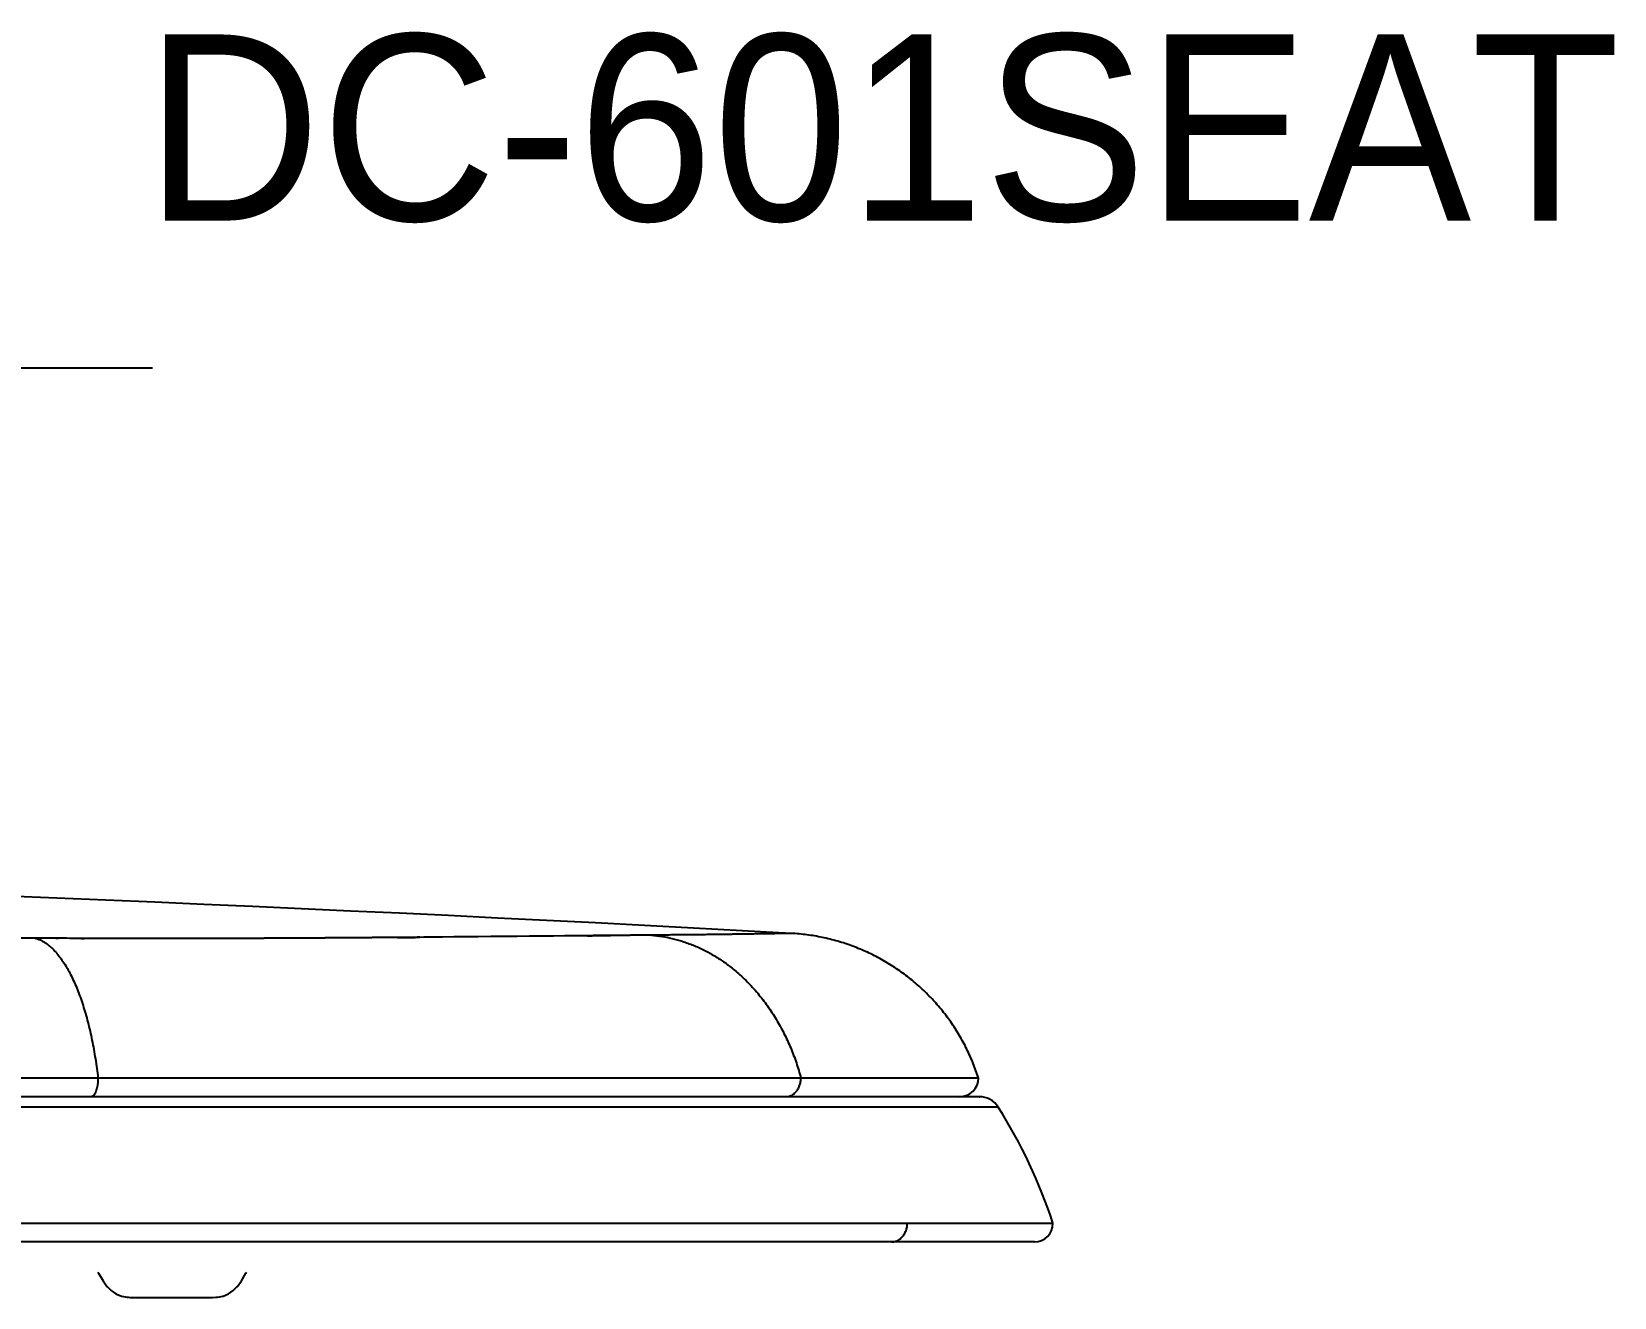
# Model space of a CAD drawing. Extents: x 1272 to 3698, y 823 to 4254.
# Drawn here: x 2339.7 to 2552.3, y 2162 to 2332 of the extents above; entities that cross this region are included whole.
import ezdxf

# ---------------------------------------------------------------- set-up
doc = ezdxf.new("R2010")
doc.units = 0
doc.header["$MEASUREMENT"] = 0
doc.layers.get('0').update_dxf_attribs({"linetype": 'CONTINUOUS'})
doc.layers.add('AM_6', color=2, linetype='CONTINUOUS', lineweight=30)
for name, color, linetype in [('Dim', 4, 'CONTINUOUS'), ('Make2D$보임$선', 18, 'CONTINUOUS'), ('Make2D$보임$접선', 18, 'CONTINUOUS')]:
    doc.layers.add(name, color=color, linetype=linetype)
doc.styles.add('h', font='', dxfattribs={"height": 30})
doc.styles.get('h').set_extended_font_data('Haansoft Batang')
doc.dimstyles.new('SERIM', dxfattribs={"dimscale": 10, "dimtxt": 3, "dimasz": 2, "dimexe": 1, "dimexo": 1.5, "dimgap": 1, "dimtad": 1, "dimtoh": 1, "dimdec": 0, "dimdsep": 46, "dimtxsty": 'h', "dimcen": -0.3, "dimclrt": 2, "dimadec": 0, "dimazin": 0, "dimtfac": 1, "dimtdec": 0, "dimtmove": 1, "dimatfit": 3, "dimfxl": 0, "dimtolj": 1, "dimtzin": 0, "dimarcsym": 0})

msp = doc.modelspace()

# ---------------------------------------------------------------- linework, layer by layer
at = {"color": 0, "ltscale": 50}
for points in [[(2348.6, 2165.39), (2348.68, 2165.24), (2349.29, 2164.2), (2349.86, 2163.42)], [(2348.6, 2165.39), (2348.68, 2165.24), (2349.29, 2164.2), (2349.86, 2163.42)], [(2367.3, 2163.42), (2367.88, 2164.2), (2368.49, 2165.24), (2368.56, 2165.39)], [(2367.3, 2163.42), (2367.88, 2164.2), (2368.49, 2165.24), (2368.56, 2165.39)], [(2349.84, 2163.44), (2350.38, 2162.9), (2351.03, 2162.47), (2351.76, 2162.17), (2352.52, 2162.01)], [(2349.84, 2163.44), (2350.38, 2162.9), (2351.03, 2162.47), (2351.76, 2162.17), (2352.52, 2162.01)], [(2352.52, 2162.01), (2352.75, 2162), (2353.16, 2161.99), (2353.75, 2161.99)], [(2352.52, 2162.01), (2352.75, 2162), (2353.16, 2161.99), (2353.75, 2161.99)], [(2363.42, 2161.99), (2364, 2161.99), (2364.42, 2162), (2364.65, 2162.01)], [(2363.42, 2161.99), (2364, 2161.99), (2364.42, 2162), (2364.65, 2162.01)], [(2364.65, 2162.01), (2365.41, 2162.17), (2366.13, 2162.47), (2366.78, 2162.9), (2367.32, 2163.44)], [(2364.65, 2162.01), (2365.41, 2162.17), (2366.13, 2162.47), (2366.78, 2162.9), (2367.32, 2163.44)]]:
    msp.add_lwpolyline(points, dxfattribs=at)
for points in [[(2352.93, 2161.99), (2352.93, 2161.99), (2353.21, 2161.99), (2353.75, 2161.99)], [(2352.93, 2161.99), (2352.93, 2161.99), (2353.21, 2161.99), (2353.75, 2161.99)], [(2353.75, 2161.99), (2354.25, 2161.99), (2355.02, 2161.99), (2356.01, 2161.99)], [(2353.75, 2161.99), (2354.25, 2161.99), (2355.02, 2161.99), (2356.01, 2161.99)], [(2356.01, 2161.99), (2356.19, 2161.99), (2356.42, 2161.99), (2356.67, 2161.99)], [(2356.01, 2161.99), (2356.19, 2161.99), (2356.42, 2161.99), (2356.67, 2161.99)], [(2356.67, 2161.99), (2356.9, 2161.99), (2357.48, 2161.99), (2358.22, 2161.99), (2358.58, 2161.99)], [(2356.67, 2161.99), (2356.9, 2161.99), (2357.48, 2161.99), (2358.22, 2161.99), (2358.58, 2161.99)], [(2358.58, 2161.99), (2358.95, 2161.99), (2359.68, 2161.99), (2360.27, 2161.99), (2360.49, 2161.99)], [(2358.58, 2161.99), (2358.95, 2161.99), (2359.68, 2161.99), (2360.27, 2161.99), (2360.49, 2161.99)], [(2360.49, 2161.99), (2360.75, 2161.99), (2360.97, 2161.99), (2361.15, 2161.99)], [(2360.49, 2161.99), (2360.75, 2161.99), (2360.97, 2161.99), (2361.15, 2161.99)], [(2361.15, 2161.99), (2362.15, 2161.99), (2362.92, 2161.99), (2363.42, 2161.99)], [(2361.15, 2161.99), (2362.15, 2161.99), (2362.92, 2161.99), (2363.42, 2161.99)]]:
    msp.add_open_spline(points, degree=3, dxfattribs=at)
at = {"layer": 'Make2D$보임$선', "color": 7}
for p, q in [((2348.61, 2191.44), (2233.38, 2191.44)), ((2443.03, 2191.44), (2348.61, 2191.44)), ((2466.99, 2188.94), (2114.78, 2188.94)), ((2340.56, 2188.94), (2339.7, 2188.94)), ((2340.57, 2188.94), (2340.56, 2188.94)), ((2341.43, 2188.94), (2340.57, 2188.94)), ((2341.46, 2188.94), (2341.43, 2188.94)), ((2342.3, 2188.94), (2341.46, 2188.94)), ((2342.35, 2188.94), (2342.3, 2188.94)), ((2343.16, 2188.94), (2342.35, 2188.94)), ((2343.25, 2188.94), (2343.16, 2188.94)), ((2344.02, 2188.94), (2343.25, 2188.94)), ((2344.14, 2188.94), (2344.02, 2188.94)), ((2344.88, 2188.94), (2344.14, 2188.94)), ((2345.03, 2188.94), (2344.88, 2188.94)), ((2345.75, 2188.94), (2345.03, 2188.94)), ((2345.93, 2188.94), (2345.75, 2188.94)), ((2346.61, 2188.94), (2345.93, 2188.94)), ((2346.82, 2188.94), (2346.61, 2188.94)), ((2347.71, 2188.94), (2346.82, 2188.94)), ((2352.67, 2188.94), (2347.73, 2188.94)), ((2352.75, 2188.94), (2352.67, 2188.94)), ((2353.53, 2188.94), (2352.75, 2188.94)), ((2353.59, 2188.94), (2353.53, 2188.94)), ((2354.38, 2188.94), (2353.59, 2188.94)), ((2354.42, 2188.94), (2354.38, 2188.94)), ((2355.24, 2188.94), (2354.42, 2188.94)), ((2355.26, 2188.94), (2355.24, 2188.94)), ((2356.09, 2188.94), (2355.26, 2188.94)), ((2356.1, 2188.94), (2356.09, 2188.94)), ((2356.93, 2188.94), (2356.1, 2188.94)), ((2356.95, 2188.94), (2356.93, 2188.94)), ((2357.09, 2188.94), (2356.95, 2188.94)), ((2357.38, 2188.94), (2357.09, 2188.94)), ((2357.51, 2188.94), (2357.38, 2188.94)), ((2357.8, 2188.94), (2357.51, 2188.94)), ((2357.93, 2188.94), (2357.8, 2188.94)), ((2358.23, 2188.94), (2357.93, 2188.94)), ((2358.35, 2188.94), (2358.23, 2188.94)), ((2358.65, 2188.94), (2358.35, 2188.94)), ((2358.78, 2188.94), (2358.65, 2188.94)), ((2359.07, 2188.94), (2358.78, 2188.94)), ((2359.2, 2188.94), (2359.07, 2188.94)), ((2359.5, 2188.94), (2359.2, 2188.94)), ((2359.62, 2188.94), (2359.5, 2188.94)), ((2359.92, 2188.94), (2359.62, 2188.94)), ((2360.04, 2188.94), (2359.92, 2188.94)), ((2360.34, 2188.94), (2360.04, 2188.94)), ((2360.46, 2188.94), (2360.34, 2188.94)), ((2360.76, 2188.94), (2360.46, 2188.94)), ((2360.88, 2188.94), (2360.76, 2188.94)), ((2361.18, 2188.94), (2360.88, 2188.94)), ((2361.3, 2188.94), (2361.18, 2188.94)), ((2361.6, 2188.94), (2361.3, 2188.94)), ((2361.72, 2188.94), (2361.6, 2188.94)), ((2362.02, 2188.94), (2361.72, 2188.94)), ((2362.14, 2188.94), (2362.02, 2188.94)), ((2362.44, 2188.94), (2362.14, 2188.94)), ((2362.56, 2188.94), (2362.44, 2188.94)), ((2362.86, 2188.94), (2362.56, 2188.94)), ((2362.98, 2188.94), (2362.86, 2188.94)), ((2363.28, 2188.94), (2362.98, 2188.94)), ((2363.4, 2188.94), (2363.28, 2188.94)), ((2363.7, 2188.94), (2363.4, 2188.94)), ((2363.81, 2188.94), (2363.7, 2188.94)), ((2364.12, 2188.94), (2363.81, 2188.94)), ((2364.23, 2188.94), (2364.12, 2188.94)), ((2364.53, 2188.94), (2364.23, 2188.94)), ((2364.65, 2188.94), (2364.53, 2188.94)), ((2364.95, 2188.94), (2364.65, 2188.94)), ((2365.07, 2188.94), (2364.95, 2188.94)), ((2365.33, 2188.94), (2365.07, 2188.94)), ((2365.48, 2188.94), (2365.33, 2188.94)), ((2365.74, 2188.94), (2365.48, 2188.94)), ((2365.9, 2188.94), (2365.74, 2188.94)), ((2366.16, 2188.94), (2365.9, 2188.94)), ((2366.31, 2188.94), (2366.16, 2188.94)), ((2366.57, 2188.94), (2366.31, 2188.94)), ((2366.73, 2188.94), (2366.57, 2188.94)), ((2366.98, 2188.94), (2366.73, 2188.94)), ((2367.14, 2188.94), (2366.98, 2188.94)), ((2367.39, 2188.94), (2367.14, 2188.94)), ((2367.56, 2188.94), (2367.39, 2188.94)), ((2367.81, 2188.94), (2367.56, 2188.94)), ((2367.97, 2188.94), (2367.81, 2188.94)), ((2368.22, 2188.94), (2367.97, 2188.94)), ((2368.39, 2188.94), (2368.22, 2188.94)), ((2368.63, 2188.94), (2368.39, 2188.94)), ((2368.8, 2188.94), (2368.63, 2188.94)), ((2369.04, 2188.94), (2368.8, 2188.94)), ((2369.21, 2188.94), (2369.04, 2188.94)), ((2369.44, 2188.94), (2369.21, 2188.94)), ((2369.63, 2188.94), (2369.44, 2188.94)), ((2369.85, 2188.94), (2369.63, 2188.94)), ((2370.04, 2188.94), (2369.85, 2188.94)), ((2370.26, 2188.94), (2370.04, 2188.94)), ((2370.45, 2188.94), (2370.26, 2188.94)), ((2370.67, 2188.94), (2370.45, 2188.94)), ((2370.86, 2188.94), (2370.67, 2188.94)), ((2371.14, 2188.94), (2370.86, 2188.94)), ((2371.27, 2188.94), (2371.14, 2188.94)), ((2371.55, 2188.94), (2371.27, 2188.94)), ((2371.68, 2188.94), (2371.55, 2188.94)), ((2371.96, 2188.94), (2371.68, 2188.94)), ((2372.09, 2188.94), (2371.96, 2188.94)), ((2372.36, 2188.94), (2372.09, 2188.94)), ((2372.5, 2188.94), (2372.36, 2188.94)), ((2372.77, 2188.94), (2372.5, 2188.94)), ((2372.91, 2188.94), (2372.77, 2188.94)), ((2373.18, 2188.94), (2372.91, 2188.94)), ((2373.32, 2188.94), (2373.18, 2188.94)), ((2373.58, 2188.94), (2373.32, 2188.94)), ((2373.73, 2188.94), (2373.58, 2188.94)), ((2373.99, 2188.94), (2373.73, 2188.94)), ((2374.14, 2188.94), (2373.99, 2188.94)), ((2374.39, 2188.94), (2374.14, 2188.94)), ((2374.54, 2188.94), (2374.39, 2188.94)), ((2374.8, 2188.94), (2374.54, 2188.94)), ((2374.95, 2188.94), (2374.8, 2188.94)), ((2375.2, 2188.94), (2374.95, 2188.94)), ((2375.36, 2188.94), (2375.2, 2188.94)), ((2375.61, 2188.94), (2375.36, 2188.94)), ((2375.76, 2188.94), (2375.61, 2188.94)), ((2376.01, 2188.94), (2375.76, 2188.94)), ((2376.17, 2188.94), (2376.01, 2188.94)), ((2376.41, 2188.94), (2376.17, 2188.94)), ((2376.57, 2188.94), (2376.41, 2188.94)), ((2376.82, 2188.94), (2376.57, 2188.94)), ((2376.98, 2188.94), (2376.82, 2188.94)), ((2377.22, 2188.94), (2376.98, 2188.94)), ((2377.38, 2188.94), (2377.22, 2188.94)), ((2377.62, 2188.94), (2377.38, 2188.94)), ((2377.79, 2188.94), (2377.62, 2188.94)), ((2378.02, 2188.94), (2377.79, 2188.94)), ((2378.19, 2188.94), (2378.02, 2188.94)), ((2378.42, 2188.94), (2378.19, 2188.94)), ((2378.59, 2188.94), (2378.42, 2188.94)), ((2378.99, 2188.94), (2378.59, 2188.94)), ((2379.11, 2188.94), (2378.99, 2188.94)), ((2379.4, 2188.94), (2379.11, 2188.94)), ((2379.5, 2188.94), (2379.4, 2188.94)), ((2379.8, 2188.94), (2379.5, 2188.94)), ((2380.02, 2188.94), (2379.8, 2188.94)), ((2380.2, 2188.94), (2380.02, 2188.94)), ((2380.42, 2188.94), (2380.2, 2188.94)), ((2380.6, 2188.94), (2380.42, 2188.94)), ((2380.81, 2188.94), (2380.6, 2188.94)), ((2381, 2188.94), (2380.81, 2188.94)), ((2381.21, 2188.94), (2381, 2188.94)), ((2381.4, 2188.94), (2381.21, 2188.94)), ((2381.61, 2188.94), (2381.4, 2188.94)), ((2381.8, 2188.94), (2381.61, 2188.94)), ((2382, 2188.94), (2381.8, 2188.94)), ((2382.2, 2188.94), (2382, 2188.94)), ((2382.4, 2188.94), (2382.2, 2188.94)), ((2382.59, 2188.94), (2382.4, 2188.94)), ((2382.79, 2188.94), (2382.59, 2188.94)), ((2382.99, 2188.94), (2382.79, 2188.94)), ((2383.19, 2188.94), (2382.99, 2188.94)), ((2383.39, 2188.94), (2383.19, 2188.94)), ((2383.58, 2188.94), (2383.39, 2188.94)), ((2383.79, 2188.94), (2383.58, 2188.94)), ((2383.97, 2188.94), (2383.79, 2188.94)), ((2384.18, 2188.94), (2383.97, 2188.94)), ((2384.37, 2188.94), (2384.18, 2188.94)), ((2384.58, 2188.94), (2384.37, 2188.94)), ((2384.76, 2188.94), (2384.58, 2188.94)), ((2384.97, 2188.94), (2384.76, 2188.94)), ((2385.15, 2188.94), (2384.97, 2188.94)), ((2385.37, 2188.94), (2385.15, 2188.94)), ((2385.54, 2188.94), (2385.37, 2188.94)), ((2385.76, 2188.94), (2385.54, 2188.94)), ((2385.93, 2188.94), (2385.76, 2188.94)), ((2386.15, 2188.94), (2385.93, 2188.94)), ((2386.32, 2188.94), (2386.15, 2188.94)), ((2386.54, 2188.94), (2386.32, 2188.94)), ((2386.71, 2188.94), (2386.54, 2188.94)), ((2386.93, 2188.94), (2386.71, 2188.94)), ((2387.1, 2188.94), (2386.93, 2188.94)), ((2387.31, 2188.94), (2387.1, 2188.94)), ((2387.49, 2188.94), (2387.31, 2188.94)), ((2387.7, 2188.94), (2387.49, 2188.94)), ((2387.88, 2188.94), (2387.7, 2188.94)), ((2388.08, 2188.94), (2387.88, 2188.94)), ((2388.27, 2188.94), (2388.08, 2188.94)), ((2388.47, 2188.94), (2388.27, 2188.94)), ((2388.66, 2188.94), (2388.47, 2188.94)), ((2388.85, 2188.94), (2388.66, 2188.94)), ((2389.04, 2188.94), (2388.85, 2188.94)), ((2389.23, 2188.94), (2389.04, 2188.94)), ((2389.43, 2188.94), (2389.23, 2188.94)), ((2389.62, 2188.94), (2389.43, 2188.94)), ((2389.82, 2188.94), (2389.62, 2188.94)), ((2390, 2188.94), (2389.82, 2188.94)), ((2390.2, 2188.94), (2390, 2188.94)), ((2390.38, 2188.94), (2390.2, 2188.94)), ((2390.59, 2188.94), (2390.38, 2188.94)), ((2390.83, 2188.94), (2390.59, 2188.94)), ((2390.97, 2188.94), (2390.83, 2188.94)), ((2391.21, 2188.94), (2390.97, 2188.94)), ((2391.36, 2188.94), (2391.21, 2188.94)), ((2391.6, 2188.94), (2391.36, 2188.94)), ((2391.74, 2188.94), (2391.6, 2188.94)), ((2391.98, 2188.94), (2391.74, 2188.94)), ((2392.12, 2188.94), (2391.98, 2188.94)), ((2392.37, 2188.94), (2392.12, 2188.94)), ((2392.5, 2188.94), (2392.37, 2188.94)), ((2392.75, 2188.94), (2392.5, 2188.94)), ((2392.89, 2188.94), (2392.75, 2188.94)), ((2393.13, 2188.94), (2392.89, 2188.94)), ((2393.27, 2188.94), (2393.13, 2188.94)), ((2393.52, 2188.94), (2393.27, 2188.94)), ((2393.65, 2188.94), (2393.52, 2188.94)), ((2393.9, 2188.94), (2393.65, 2188.94)), ((2394.03, 2188.94), (2393.9, 2188.94)), ((2394.28, 2188.94), (2394.03, 2188.94)), ((2394.4, 2188.94), (2394.28, 2188.94)), ((2394.66, 2188.94), (2394.4, 2188.94)), ((2394.78, 2188.94), (2394.66, 2188.94)), ((2395.04, 2188.94), (2394.78, 2188.94)), ((2395.16, 2188.94), (2395.04, 2188.94)), ((2395.42, 2188.94), (2395.16, 2188.94)), ((2395.53, 2188.94), (2395.42, 2188.94)), ((2395.8, 2188.94), (2395.53, 2188.94)), ((2395.91, 2188.94), (2395.8, 2188.94)), ((2396.18, 2188.94), (2395.91, 2188.94)), ((2396.29, 2188.94), (2396.18, 2188.94)), ((2396.48, 2188.94), (2396.29, 2188.94)), ((2396.66, 2188.94), (2396.48, 2188.94)), ((2396.85, 2188.94), (2396.66, 2188.94)), ((2397.03, 2188.94), (2396.85, 2188.94)), ((2397.23, 2188.94), (2397.03, 2188.94)), ((2397.41, 2188.94), (2397.23, 2188.94)), ((2397.61, 2188.94), (2397.41, 2188.94)), ((2397.78, 2188.94), (2397.61, 2188.94)), ((2397.98, 2188.94), (2397.78, 2188.94)), ((2398.15, 2188.94), (2397.98, 2188.94)), ((2398.35, 2188.94), (2398.15, 2188.94)), ((2398.64, 2188.94), (2398.35, 2188.94)), ((2398.73, 2188.94), (2398.64, 2188.94)), ((2399.01, 2188.94), (2398.73, 2188.94)), ((2399.1, 2188.94), (2399.01, 2188.94)), ((2399.37, 2188.94), (2399.1, 2188.94)), ((2399.47, 2188.94), (2399.37, 2188.94)), ((2399.74, 2188.94), (2399.47, 2188.94)), ((2399.85, 2188.94), (2399.74, 2188.94)), ((2400.11, 2188.94), (2399.85, 2188.94)), ((2400.22, 2188.94), (2400.11, 2188.94)), ((2400.48, 2188.94), (2400.22, 2188.94)), ((2400.59, 2188.94), (2400.48, 2188.94)), ((2400.84, 2188.94), (2400.59, 2188.94)), ((2400.96, 2188.94), (2400.84, 2188.94)), ((2401.21, 2188.94), (2400.96, 2188.94)), ((2401.33, 2188.94), (2401.21, 2188.94)), ((2401.58, 2188.94), (2401.33, 2188.94)), ((2401.7, 2188.94), (2401.58, 2188.94)), ((2401.94, 2188.94), (2401.7, 2188.94)), ((2402.06, 2188.94), (2401.94, 2188.94)), ((2402.3, 2188.94), (2402.06, 2188.94)), ((2402.43, 2188.94), (2402.3, 2188.94)), ((2402.67, 2188.94), (2402.43, 2188.94)), ((2402.8, 2188.94), (2402.67, 2188.94)), ((2403.03, 2188.94), (2402.8, 2188.94)), ((2403.17, 2188.94), (2403.03, 2188.94)), ((2403.39, 2188.94), (2403.17, 2188.94)), ((2403.53, 2188.94), (2403.39, 2188.94)), ((2403.76, 2188.94), (2403.53, 2188.94)), ((2403.9, 2188.94), (2403.76, 2188.94)), ((2404.12, 2188.94), (2403.9, 2188.94)), ((2404.26, 2188.94), (2404.12, 2188.94)), ((2404.48, 2188.94), (2404.26, 2188.94)), ((2404.63, 2188.94), (2404.48, 2188.94)), ((2405.56, 2188.94), (2404.63, 2188.94)), ((2405.77, 2188.94), (2405.56, 2188.94)), ((2405.92, 2188.94), (2405.77, 2188.94)), ((2406.13, 2188.94), (2405.92, 2188.94)), ((2406.28, 2188.94), (2406.13, 2188.94)), ((2406.48, 2188.94), (2406.28, 2188.94)), ((2406.63, 2188.94), (2406.48, 2188.94)), ((2406.83, 2188.94), (2406.63, 2188.94)), ((2406.99, 2188.94), (2406.83, 2188.94)), ((2407.19, 2188.94), (2406.99, 2188.94)), ((2407.35, 2188.94), (2407.19, 2188.94)), ((2407.54, 2188.94), (2407.35, 2188.94)), ((2407.7, 2188.94), (2407.54, 2188.94)), ((2407.89, 2188.94), (2407.7, 2188.94)), ((2408.06, 2188.94), (2407.89, 2188.94)), ((2408.24, 2188.94), (2408.06, 2188.94)), ((2408.41, 2188.94), (2408.24, 2188.94)), ((2408.59, 2188.94), (2408.41, 2188.94)), ((2408.76, 2188.94), (2408.59, 2188.94)), ((2408.94, 2188.94), (2408.76, 2188.94)), ((2409.12, 2188.94), (2408.94, 2188.94)), ((2409.3, 2188.94), (2409.12, 2188.94)), ((2409.47, 2188.94), (2409.3, 2188.94)), ((2409.65, 2188.94), (2409.47, 2188.94)), ((2409.82, 2188.94), (2409.65, 2188.94)), ((2410.01, 2188.94), (2409.82, 2188.94)), ((2410.17, 2188.94), (2410.01, 2188.94)), ((2410.36, 2188.94), (2410.17, 2188.94)), ((2410.52, 2188.94), (2410.36, 2188.94)), ((2410.71, 2188.94), (2410.52, 2188.94)), ((2410.86, 2188.94), (2410.71, 2188.94)), ((2411.07, 2188.94), (2410.86, 2188.94)), ((2411.21, 2188.94), (2411.07, 2188.94)), ((2411.42, 2188.94), (2411.21, 2188.94)), ((2411.56, 2188.94), (2411.42, 2188.94)), ((2411.77, 2188.94), (2411.56, 2188.94)), ((2411.91, 2188.94), (2411.77, 2188.94)), ((2412.12, 2188.94), (2411.91, 2188.94)), ((2412.25, 2188.94), (2412.12, 2188.94)), ((2412.47, 2188.94), (2412.25, 2188.94)), ((2412.73, 2188.94), (2412.47, 2188.94)), ((2412.82, 2188.94), (2412.73, 2188.94)), ((2413.07, 2188.94), (2412.82, 2188.94)), ((2413.16, 2188.94), (2413.07, 2188.94)), ((2413.41, 2188.94), (2413.16, 2188.94)), ((2413.51, 2188.94), (2413.41, 2188.94)), ((2413.75, 2188.94), (2413.51, 2188.94)), ((2413.86, 2188.94), (2413.75, 2188.94)), ((2414.09, 2188.94), (2413.86, 2188.94)), ((2414.2, 2188.94), (2414.09, 2188.94)), ((2414.43, 2188.94), (2414.2, 2188.94)), ((2414.55, 2188.94), (2414.43, 2188.94)), ((2414.76, 2188.94), (2414.55, 2188.94)), ((2414.89, 2188.94), (2414.76, 2188.94)), ((2415.1, 2188.94), (2414.89, 2188.94)), ((2415.24, 2188.94), (2415.1, 2188.94)), ((2415.43, 2188.94), (2415.24, 2188.94)), ((2415.58, 2188.94), (2415.43, 2188.94)), ((2415.77, 2188.94), (2415.58, 2188.94)), ((2415.92, 2188.94), (2415.77, 2188.94)), ((2416.1, 2188.94), (2415.92, 2188.94)), ((2416.26, 2188.94), (2416.1, 2188.94)), ((2416.44, 2188.94), (2416.26, 2188.94)), ((2416.6, 2188.94), (2416.44, 2188.94)), ((2416.77, 2188.94), (2416.6, 2188.94)), ((2416.94, 2188.94), (2416.77, 2188.94)), ((2417.1, 2188.94), (2416.94, 2188.94)), ((2417.28, 2188.94), (2417.1, 2188.94)), ((2417.43, 2188.94), (2417.28, 2188.94)), ((2417.62, 2188.94), (2417.43, 2188.94)), ((2418.3, 2188.94), (2417.62, 2188.94)), ((2418.42, 2188.94), (2418.3, 2188.94)), ((2418.63, 2188.94), (2418.42, 2188.94)), ((2418.75, 2188.94), (2418.63, 2188.94)), ((2418.97, 2188.94), (2418.75, 2188.94)), ((2419.07, 2188.94), (2418.97, 2188.94)), ((2419.3, 2188.94), (2419.07, 2188.94)), ((2419.4, 2188.94), (2419.3, 2188.94)), ((2419.64, 2188.94), (2419.4, 2188.94)), ((2419.73, 2188.94), (2419.64, 2188.94)), ((2419.97, 2188.94), (2419.73, 2188.94)), ((2420.05, 2188.94), (2419.97, 2188.94)), ((2420.3, 2188.94), (2420.05, 2188.94)), ((2420.38, 2188.94), (2420.3, 2188.94)), ((2420.63, 2188.94), (2420.38, 2188.94)), ((2420.7, 2188.94), (2420.63, 2188.94)), ((2420.96, 2188.94), (2420.7, 2188.94)), ((2421.02, 2188.94), (2420.96, 2188.94)), ((2421.28, 2188.94), (2421.02, 2188.94)), ((2421.35, 2188.94), (2421.28, 2188.94)), ((2421.6, 2188.94), (2421.35, 2188.94)), ((2421.67, 2188.94), (2421.6, 2188.94)), ((2421.93, 2188.94), (2421.67, 2188.94)), ((2421.99, 2188.94), (2421.93, 2188.94)), ((2422.94, 2188.94), (2421.99, 2188.94)), ((2422.95, 2188.94), (2422.94, 2188.94)), ((2423.26, 2188.94), (2422.95, 2188.94)), ((2423.26, 2188.94), (2423.26, 2188.94)), ((2423.58, 2188.94), (2423.26, 2188.94)), ((2423.85, 2188.94), (2423.58, 2188.94)), ((2423.9, 2188.94), (2423.85, 2188.94)), ((2424.17, 2188.94), (2423.9, 2188.94)), ((2424.21, 2188.94), (2424.17, 2188.94)), ((2424.48, 2188.94), (2424.21, 2188.94)), ((2424.53, 2188.94), (2424.48, 2188.94)), ((2424.8, 2188.94), (2424.53, 2188.94)), ((2424.84, 2188.94), (2424.8, 2188.94)), ((2425.12, 2188.94), (2424.84, 2188.94)), ((2425.16, 2188.94), (2425.12, 2188.94)), ((2425.43, 2188.94), (2425.16, 2188.94)), ((2425.47, 2188.94), (2425.43, 2188.94)), ((2425.74, 2188.94), (2425.47, 2188.94)), ((2425.78, 2188.94), (2425.74, 2188.94)), ((2426.06, 2188.94), (2425.78, 2188.94)), ((2426.09, 2188.94), (2426.06, 2188.94)), ((2426.37, 2188.94), (2426.09, 2188.94)), ((2426.41, 2188.94), (2426.37, 2188.94)), ((2426.68, 2188.94), (2426.41, 2188.94)), ((2426.72, 2188.94), (2426.68, 2188.94)), ((2426.99, 2188.94), (2426.72, 2188.94)), ((2427.02, 2188.94), (2426.99, 2188.94)), ((2427.3, 2188.94), (2427.02, 2188.94)), ((2427.42, 2188.94), (2427.3, 2188.94)), ((2427.61, 2188.94), (2427.42, 2188.94)), ((2427.74, 2188.94), (2427.61, 2188.94)), ((2427.92, 2188.94), (2427.74, 2188.94)), ((2428.05, 2188.94), (2427.92, 2188.94)), ((2428.23, 2188.94), (2428.05, 2188.94)), ((2428.36, 2188.94), (2428.23, 2188.94)), ((2428.53, 2188.94), (2428.36, 2188.94)), ((2428.68, 2188.94), (2428.53, 2188.94)), ((2428.84, 2188.94), (2428.68, 2188.94)), ((2428.99, 2188.94), (2428.84, 2188.94)), ((2429.15, 2188.94), (2428.99, 2188.94)), ((2429.3, 2188.94), (2429.15, 2188.94)), ((2429.45, 2188.94), (2429.3, 2188.94)), ((2429.61, 2188.94), (2429.45, 2188.94)), ((2429.75, 2188.94), (2429.61, 2188.94)), ((2429.92, 2188.94), (2429.75, 2188.94)), ((2430.06, 2188.94), (2429.92, 2188.94)), ((2430.22, 2188.94), (2430.06, 2188.94)), ((2430.36, 2188.94), (2430.22, 2188.94)), ((2430.53, 2188.94), (2430.36, 2188.94)), ((2430.66, 2188.94), (2430.53, 2188.94)), ((2430.84, 2188.94), (2430.66, 2188.94)), ((2430.96, 2188.94), (2430.84, 2188.94)), ((2431.14, 2188.94), (2430.96, 2188.94)), ((2431.26, 2188.94), (2431.14, 2188.94)), ((2431.45, 2188.94), (2431.26, 2188.94)), ((2431.56, 2188.94), (2431.45, 2188.94)), ((2431.75, 2188.94), (2431.56, 2188.94)), ((2431.86, 2188.94), (2431.75, 2188.94)), ((2432.05, 2188.94), (2431.86, 2188.94)), ((2432.16, 2188.94), (2432.05, 2188.94)), ((2432.35, 2188.94), (2432.16, 2188.94)), ((2432.46, 2188.94), (2432.35, 2188.94)), ((2432.66, 2188.94), (2432.46, 2188.94)), ((2432.75, 2188.94), (2432.66, 2188.94)), ((2432.96, 2188.94), (2432.75, 2188.94)), ((2433.05, 2188.94), (2432.96, 2188.94)), ((2433.26, 2188.94), (2433.05, 2188.94)), ((2433.34, 2188.94), (2433.26, 2188.94)), ((2433.55, 2188.94), (2433.34, 2188.94)), ((2433.64, 2188.94), (2433.55, 2188.94)), ((2433.85, 2188.94), (2433.64, 2188.94)), ((2433.93, 2188.94), (2433.85, 2188.94)), ((2434.15, 2188.94), (2433.93, 2188.94)), ((2434.22, 2188.94), (2434.15, 2188.94)), ((2434.44, 2188.94), (2434.22, 2188.94)), ((2434.51, 2188.94), (2434.44, 2188.94)), ((2434.74, 2188.94), (2434.51, 2188.94)), ((2434.8, 2188.94), (2434.74, 2188.94)), ((2435.03, 2188.94), (2434.8, 2188.94)), ((2435.09, 2188.94), (2435.03, 2188.94)), ((2435.33, 2188.94), (2435.09, 2188.94)), ((2435.38, 2188.94), (2435.33, 2188.94)), ((2435.62, 2188.94), (2435.38, 2188.94)), ((2435.67, 2188.94), (2435.62, 2188.94)), ((2435.91, 2188.94), (2435.67, 2188.94)), ((2435.96, 2188.94), (2435.91, 2188.94)), ((2436.2, 2188.94), (2435.96, 2188.94)), ((2436.25, 2188.94), (2436.2, 2188.94)), ((2436.49, 2188.94), (2436.25, 2188.94)), ((2436.53, 2188.94), (2436.49, 2188.94)), ((2436.78, 2188.94), (2436.53, 2188.94)), ((2436.82, 2188.94), (2436.78, 2188.94)), ((2437.07, 2188.94), (2436.82, 2188.94)), ((2437.11, 2188.94), (2437.07, 2188.94)), ((2437.36, 2188.94), (2437.11, 2188.94)), ((2437.39, 2188.94), (2437.36, 2188.94)), ((2437.64, 2188.94), (2437.39, 2188.94)), ((2437.67, 2188.94), (2437.64, 2188.94)), ((2437.93, 2188.94), (2437.67, 2188.94)), ((2437.95, 2188.94), (2437.93, 2188.94)), ((2438.21, 2188.94), (2437.95, 2188.94)), ((2438.23, 2188.94), (2438.21, 2188.94)), ((2438.5, 2188.94), (2438.23, 2188.94)), ((2438.52, 2188.94), (2438.5, 2188.94)), ((2438.78, 2188.94), (2438.52, 2188.94)), ((2438.8, 2188.94), (2438.78, 2188.94)), ((2439.06, 2188.94), (2438.8, 2188.94)), ((2439.07, 2188.94), (2439.06, 2188.94)), ((2439.34, 2188.94), (2439.07, 2188.94)), ((2439.35, 2188.94), (2439.34, 2188.94)), ((2439.62, 2188.94), (2439.35, 2188.94)), ((2439.63, 2188.94), (2439.62, 2188.94)), ((2439.9, 2188.94), (2439.63, 2188.94)), ((2439.91, 2188.94), (2439.9, 2188.94)), ((2440.18, 2188.94), (2439.91, 2188.94)), ((2440.73, 2188.94), (2440.18, 2188.94)), ((2441.01, 2188.94), (2440.73, 2188.94)), ((2441.38, 2188.94), (2441.06, 2188.94)), ((2441.51, 2188.94), (2441.38, 2188.94)), ((2441.75, 2188.94), (2441.51, 2188.94)), ((2441.85, 2188.94), (2441.75, 2188.94)), ((2442.12, 2188.94), (2441.85, 2188.94)), ((2442.2, 2188.94), (2442.12, 2188.94)), ((2442.49, 2188.94), (2442.2, 2188.94)), ((2442.54, 2188.94), (2442.49, 2188.94)), ((2442.85, 2188.94), (2442.54, 2188.94)), ((2442.87, 2188.94), (2442.85, 2188.94)), ((2443.21, 2188.94), (2442.87, 2188.94)), ((2443.21, 2188.94), (2443.21, 2188.94)), ((2443.54, 2188.94), (2443.21, 2188.94)), ((2443.56, 2188.94), (2443.54, 2188.94)), ((2447.29, 2188.94), (2443.56, 2188.94)), ((2447.33, 2188.94), (2447.29, 2188.94)), ((2447.61, 2188.94), (2447.33, 2188.94)), ((2447.62, 2188.94), (2447.61, 2188.94)), ((2447.9, 2188.94), (2447.62, 2188.94)), ((2447.92, 2188.94), (2447.9, 2188.94)), ((2448.19, 2188.94), (2447.92, 2188.94)), ((2448.24, 2188.94), (2448.19, 2188.94)), ((2448.5, 2188.94), (2448.24, 2188.94)), ((2448.55, 2188.94), (2448.5, 2188.94)), ((2448.79, 2188.94), (2448.55, 2188.94)), ((2448.86, 2188.94), (2448.79, 2188.94)), ((2449.08, 2188.94), (2448.86, 2188.94)), ((2449.16, 2188.94), (2449.08, 2188.94)), ((2449.36, 2188.94), (2449.16, 2188.94)), ((2449.47, 2188.94), (2449.36, 2188.94)), ((2449.64, 2188.94), (2449.47, 2188.94)), ((2449.76, 2188.94), (2449.64, 2188.94)), ((2449.92, 2188.94), (2449.76, 2188.94)), ((2450.06, 2188.94), (2449.92, 2188.94)), ((2450.2, 2188.94), (2450.06, 2188.94)), ((2450.35, 2188.94), (2450.2, 2188.94)), ((2451.21, 2188.94), (2450.35, 2188.94)), ((2451.72, 2188.94), (2451.21, 2188.94)), ((2451.75, 2188.94), (2451.72, 2188.94)), ((2451.79, 2188.94), (2451.75, 2188.94)), ((2452.01, 2188.94), (2451.79, 2188.94)), ((2452.05, 2188.94), (2452.01, 2188.94)), ((2452.26, 2188.94), (2452.05, 2188.94)), ((2452.32, 2188.94), (2452.26, 2188.94)), ((2452.56, 2188.94), (2452.32, 2188.94)), ((2452.59, 2188.94), (2452.56, 2188.94)), ((2452.81, 2188.94), (2452.59, 2188.94)), ((2452.85, 2188.94), (2452.81, 2188.94)), ((2453.06, 2188.94), (2452.85, 2188.94)), ((2453.11, 2188.94), (2453.06, 2188.94)), ((2453.3, 2188.94), (2453.11, 2188.94)), ((2453.49, 2188.94), (2453.3, 2188.94)), ((2453.54, 2188.94), (2453.49, 2188.94)), ((2453.73, 2188.94), (2453.54, 2188.94)), ((2453.78, 2188.94), (2453.73, 2188.94)), ((2453.96, 2188.94), (2453.78, 2188.94)), ((2454.02, 2188.94), (2453.96, 2188.94)), ((2454.19, 2188.94), (2454.02, 2188.94)), ((2454.25, 2188.94), (2454.19, 2188.94)), ((2454.42, 2188.94), (2454.25, 2188.94)), ((2454.48, 2188.94), (2454.42, 2188.94)), ((2454.65, 2188.94), (2454.48, 2188.94)), ((2454.71, 2188.94), (2454.65, 2188.94)), ((2454.87, 2188.94), (2454.71, 2188.94)), ((2455.09, 2188.94), (2454.87, 2188.94)), ((2455.1, 2188.94), (2455.09, 2188.94)), ((2455.31, 2188.94), (2455.1, 2188.94)), ((2455.33, 2188.94), (2455.31, 2188.94)), ((2455.53, 2188.94), (2455.33, 2188.94)), ((2455.6, 2188.94), (2455.53, 2188.94)), ((2455.74, 2188.94), (2455.6, 2188.94)), ((2455.81, 2188.94), (2455.74, 2188.94)), ((2455.95, 2188.94), (2455.81, 2188.94)), ((2456.02, 2188.94), (2455.95, 2188.94)), ((2456.16, 2188.94), (2456.02, 2188.94)), ((2456.24, 2188.94), (2456.16, 2188.94)), ((2456.37, 2188.94), (2456.24, 2188.94)), ((2456.46, 2188.94), (2456.37, 2188.94)), ((2456.57, 2188.94), (2456.46, 2188.94)), ((2456.67, 2188.94), (2456.57, 2188.94)), ((2456.84, 2188.94), (2456.67, 2188.94)), ((2456.89, 2188.94), (2456.84, 2188.94)), ((2457.04, 2188.94), (2456.89, 2188.94)), ((2457.1, 2188.94), (2457.04, 2188.94)), ((2457.51, 2188.94), (2457.1, 2188.94)), ((2457.55, 2188.94), (2457.51, 2188.94)), ((2457.7, 2188.94), (2457.55, 2188.94)), ((2457.8, 2188.94), (2457.7, 2188.94)), ((2457.9, 2188.94), (2457.8, 2188.94)), ((2457.98, 2188.94), (2457.9, 2188.94)), ((2458.09, 2188.94), (2457.98, 2188.94)), ((2458.16, 2188.94), (2458.09, 2188.94)), ((2458.28, 2188.94), (2458.16, 2188.94)), ((2458.34, 2188.94), (2458.28, 2188.94)), ((2458.47, 2188.94), (2458.34, 2188.94)), ((2458.55, 2188.94), (2458.47, 2188.94)), ((2458.65, 2188.94), (2458.55, 2188.94)), ((2458.8, 2188.94), (2458.65, 2188.94)), ((2458.83, 2188.94), (2458.8, 2188.94)), ((2458.97, 2188.94), (2458.83, 2188.94)), ((2459.01, 2188.94), (2458.97, 2188.94)), ((2459.14, 2188.94), (2459.01, 2188.94)), ((2459.19, 2188.94), (2459.14, 2188.94)), ((2459.3, 2188.94), (2459.19, 2188.94)), ((2459.36, 2188.94), (2459.3, 2188.94)), ((2459.37, 2188.94), (2459.36, 2188.94)), ((2459.76, 2188.94), (2459.37, 2188.94)), ((2459.86, 2188.94), (2459.76, 2188.94)), ((2459.91, 2188.94), (2459.86, 2188.94)), ((2460.03, 2188.94), (2459.91, 2188.94)), ((2460.09, 2188.94), (2460.03, 2188.94)), ((2460.19, 2188.94), (2460.09, 2188.94)), ((2460.23, 2188.94), (2460.19, 2188.94)), ((2460.35, 2188.94), (2460.23, 2188.94)), ((2460.37, 2188.94), (2460.35, 2188.94)), ((2460.5, 2188.94), (2460.37, 2188.94)), ((2460.51, 2188.94), (2460.5, 2188.94)), ((2460.64, 2188.94), (2460.51, 2188.94)), ((2460.75, 2188.94), (2460.64, 2188.94)), ((2460.8, 2188.94), (2460.75, 2188.94)), ((2460.88, 2188.94), (2460.8, 2188.94)), ((2460.95, 2188.94), (2460.88, 2188.94)), ((2461.01, 2188.94), (2460.95, 2188.94)), ((2461.09, 2188.94), (2461.01, 2188.94)), ((2461.13, 2188.94), (2461.09, 2188.94)), ((2461.23, 2188.94), (2461.13, 2188.94)), ((2461.27, 2188.94), (2461.23, 2188.94)), ((2461.37, 2188.94), (2461.27, 2188.94)), ((2461.39, 2188.94), (2461.37, 2188.94)), ((2461.49, 2188.94), (2461.39, 2188.94)), ((2461.5, 2188.94), (2461.49, 2188.94)), ((2461.61, 2188.94), (2461.5, 2188.94)), ((2461.63, 2188.94), (2461.61, 2188.94)), ((2461.72, 2188.94), (2461.63, 2188.94)), ((2461.81, 2188.94), (2461.72, 2188.94)), ((2461.89, 2188.94), (2461.81, 2188.94)), ((2461.92, 2188.94), (2461.89, 2188.94)), ((2462.01, 2188.94), (2461.92, 2188.94)), ((2462.03, 2188.94), (2462.01, 2188.94)), ((2462.11, 2188.94), (2462.03, 2188.94)), ((2462.13, 2188.94), (2462.11, 2188.94)), ((2462.21, 2188.94), (2462.13, 2188.94)), ((2462.24, 2188.94), (2462.21, 2188.94)), ((2462.31, 2188.94), (2462.24, 2188.94)), ((2462.39, 2188.94), (2462.31, 2188.94)), ((2462.4, 2188.94), (2462.39, 2188.94)), ((2462.48, 2188.94), (2462.4, 2188.94)), ((2462.56, 2188.94), (2462.48, 2188.94)), ((2462.57, 2188.94), (2462.56, 2188.94)), ((2462.64, 2188.94), (2462.57, 2188.94)), ((2462.68, 2188.94), (2462.64, 2188.94)), ((2462.87, 2188.94), (2462.68, 2188.94)), ((2462.88, 2188.94), (2462.87, 2188.94)), ((2463.06, 2188.94), (2462.88, 2188.94)), ((2463.07, 2188.94), (2463.06, 2188.94)), ((2463.15, 2188.94), (2463.07, 2188.94)), ((2463.18, 2188.94), (2463.15, 2188.94)), ((2463.23, 2188.94), (2463.18, 2188.94)), ((2463.28, 2188.94), (2463.23, 2188.94)), ((2463.32, 2188.94), (2463.28, 2188.94)), ((2463.34, 2188.94), (2463.32, 2188.94)), ((2463.39, 2188.94), (2463.34, 2188.94)), ((2463.42, 2188.94), (2463.39, 2188.94)), ((2463.46, 2188.94), (2463.42, 2188.94)), ((2463.5, 2188.94), (2463.46, 2188.94)), ((2463.53, 2188.94), (2463.5, 2188.94)), ((2463.56, 2188.94), (2463.53, 2188.94)), ((2463.6, 2188.94), (2463.56, 2188.94)), ((2463.64, 2188.94), (2463.6, 2188.94)), ((2464.34, 2188.94), (2463.64, 2188.94)), ((2464.35, 2188.94), (2464.34, 2188.94)), ((2464.36, 2188.94), (2464.35, 2188.94)), ((2464.37, 2188.94), (2464.36, 2188.94)), ((2464.36, 2188.94), (2464.36, 2188.94)), ((2464.38, 2188.94), (2464.37, 2188.94)), ((2464.37, 2188.94), (2464.37, 2188.94)), ((2464.38, 2188.94), (2464.38, 2188.94)), ((2464.38, 2188.94), (2464.38, 2188.94)), ((2466.99, 2188.94), (2467, 2188.94)), ((2051.97, 2171.94), (2457.32, 2171.94)), ((2455.18, 2169.44), (2051.92, 2169.44)), ((2474.38, 2169.44), (2455.24, 2169.44))]:
    msp.add_line(p, q, dxfattribs=at)
for centre, radius, start, end in [((2057.18, -4778.56), 7000, 86.850809, 90.300263), ((2464.38, 2191.44), 2.5, 270, 0), ((2467, 2185.94), 3, 32.2968, 90), ((2410.36, 2150.14), 70, 18.144, 32.2968), ((2474.38, 2171.94), 2.5, 270, 360)]:
    msp.add_arc(centre, radius, start, end, dxfattribs=at)
msp.add_rational_spline([(2466.88, 2191.44), (2464.23, 2199.74), (2457.34, 2205.06), (2450.45, 2210.39), (2441.75, 2210.87)], [1, 0.954871343305, 1, 0.954871343459, 1], degree=2, knots=[0, 0, 0, 16.88792, 16.88792, 33.775841, 33.775841, 33.775841], dxfattribs=at)
for points, weights in [([(2466.88, 2191.44), (2466.88, 2191.44), (2443.03, 2191.44)], [0.904601133352, 0.904601127666, 1]), ([(2464.38, 2188.94), (2464.38, 2188.94), (2464.38, 2188.94)], [0.904601133352, 0.904601133283, 0.904615143165])]:
    msp.add_rational_spline(points, weights, degree=2, dxfattribs=at)
msp.add_open_spline([(2457.32, 2171.94), (2458.81, 2171.94), (2461.56, 2171.94), (2466.43, 2171.94), (2470.53, 2171.94), (2473.89, 2171.94), (2475.44, 2171.94), (2476.37, 2171.94), (2476.78, 2171.94), (2476.88, 2171.94)], degree=3, knots=[0, 0, 0, 0, 4.485131, 8.252765, 14.610832, 16.786394, 18.336579, 19.261268, 19.566041, 19.566041, 19.566041, 19.566041], dxfattribs=at)
at = {"layer": 'Make2D$보임$접선', "color": 7}
msp.add_line((2469.53, 2187.54), (2052.57, 2187.54), dxfattribs=at)
for points, weights, knots in [([(2340.21, 2210.23), (2335.86, 2210.26), (2331.51, 2210.28), (2327.15, 2210.31), (2322.74, 2210.34), (2318.33, 2210.37), (2313.92, 2210.4), (2309.45, 2210.43), (2304.98, 2210.46), (2300.51, 2210.5), (2295.98, 2210.54), (2291.45, 2210.57), (2286.93, 2210.62), (2286.64, 2210.62), (2286.36, 2210.62), (2286.07, 2210.62), (2285.79, 2210.63), (2285.5, 2210.63), (2285.22, 2210.63), (2284.65, 2210.64), (2284.07, 2210.64), (2283.5, 2210.65), (2282.36, 2210.66), (2281.22, 2210.67), (2280.08, 2210.68), (2277.79, 2210.7), (2275.5, 2210.73), (2273.21, 2210.75), (2268.62, 2210.8), (2264.02, 2210.85), (2259.42, 2210.91), (2254.8, 2210.96), (2250.18, 2211.02), (2245.56, 2211.09), (2240.91, 2211.15), (2236.26, 2211.22), (2231.62, 2211.29)], [1, 0.999999984394, 0.999999984394, 1, 0.999999957942, 0.999999957942, 1, 0.999999923607, 0.999999923607, 1, 0.999999884815, 0.999999884815, 1, 1, 1, 1, 1, 1, 1, 1, 1, 1, 1, 1, 1, 0.999999959017, 0.999999959017, 1, 0.999999809415, 0.999999809415, 1, 0.999999777285, 0.999999777285, 1, 0.999999750637, 0.999999750637, 1], [0, 0, 0, 0, 13.062542, 13.062542, 13.062542, 26.297561, 26.297561, 26.297561, 39.706421, 39.706421, 39.706421, 53.291075, 53.291075, 53.291075, 53.291949, 53.291949, 53.291949, 53.292822, 53.292822, 53.292822, 53.29457, 53.29457, 53.29457, 53.298064, 53.298064, 53.298064, 60.164583, 60.164583, 60.164583, 73.954629, 73.954629, 73.954629, 87.820648, 87.820648, 87.820648, 101.762809, 101.762809, 101.762809, 101.762809]), ([(2422.97, 2210.63), (2421.65, 2210.62), (2420.32, 2210.61), (2419, 2210.6), (2417.62, 2210.59), (2416.23, 2210.58), (2414.85, 2210.56), (2413.44, 2210.55), (2411.99, 2210.54), (2410.52, 2210.52), (2409.05, 2210.51), (2407.55, 2210.49), (2406.01, 2210.48), (2404.48, 2210.46), (2402.92, 2210.45), (2401.33, 2210.43), (2399.73, 2210.42), (2398.11, 2210.4), (2396.46, 2210.39), (2395.63, 2210.38), (2394.8, 2210.37), (2393.95, 2210.36), (2393.74, 2210.36), (2393.53, 2210.36), (2393.32, 2210.36), (2393.11, 2210.36), (2392.9, 2210.35), (2392.69, 2210.35), (2392.26, 2210.35), (2391.84, 2210.35), (2391.41, 2210.34), (2389.68, 2210.33), (2387.95, 2210.31), (2386.22, 2210.3), (2384.45, 2210.29), (2382.68, 2210.27), (2380.91, 2210.26), (2379.1, 2210.25), (2377.29, 2210.24), (2375.47, 2210.23), (2373.62, 2210.22), (2371.76, 2210.21), (2369.91, 2210.2), (2368.01, 2210.2), (2366.12, 2210.19), (2364.22, 2210.19), (2362.28, 2210.18), (2360.34, 2210.18), (2358.4, 2210.18), (2356.42, 2210.18), (2354.44, 2210.18), (2352.46, 2210.18), (2350.44, 2210.19), (2348.42, 2210.19), (2346.39, 2210.2), (2346.14, 2210.2), (2345.88, 2210.2), (2345.62, 2210.2), (2345.5, 2210.2), (2345.37, 2210.2), (2345.24, 2210.2), (2345.11, 2210.2), (2344.98, 2210.21), (2344.85, 2210.21), (2344.34, 2210.21), (2343.83, 2210.21), (2343.31, 2210.21), (2342.28, 2210.22), (2341.25, 2210.22), (2340.21, 2210.23)], [1, 0.999999847505, 0.999999847505, 1, 0.999999930974, 0.999999930974, 1, 1, 1, 1, 1, 1, 1, 1, 1, 1, 1, 1, 1, 1, 1, 1, 1, 1, 1, 1, 1, 1, 1, 1, 1, 0.999999929466, 0.999999929466, 1, 0.999999893562, 0.999999893562, 1, 0.99999985447, 0.99999985447, 1, 0.99999981326, 0.99999981326, 1, 0.999999770678, 0.999999770678, 1, 0.999999727247, 0.999999727247, 1, 0.999999683338, 0.999999683338, 1, 0.999999639221, 0.999999639221, 1, 1, 1, 1, 1, 1, 1, 1, 1, 1, 1, 1, 1, 0.999999897382, 0.999999897382, 1], [0, 0, 0, 0, 3.971235, 3.971235, 3.971235, 8.121166, 8.121166, 8.121166, 8.127871, 8.127871, 8.127871, 8.134576, 8.134576, 8.134576, 8.141281, 8.141281, 8.141281, 8.147986, 8.147986, 8.147986, 8.151339, 8.151339, 8.151339, 8.152177, 8.152177, 8.152177, 8.153015, 8.153015, 8.153015, 8.154692, 8.154692, 8.154692, 13.340881, 13.340881, 13.340881, 18.653697, 18.653697, 18.653697, 24.092208, 24.092208, 24.092208, 29.655984, 29.655984, 29.655984, 35.345087, 35.345087, 35.345087, 41.160069, 41.160069, 41.160069, 47.101978, 47.101978, 47.101978, 53.17238, 53.17238, 53.17238, 53.173218, 53.173218, 53.173218, 53.173637, 53.173637, 53.173637, 53.174056, 53.174056, 53.174056, 53.175733, 53.175733, 53.175733, 56.27249, 56.27249, 56.27249, 56.27249]), ([(2441.75, 2210.87), (2441.75, 2210.87), (2441.73, 2210.87), (2441.68, 2210.87), (2441.63, 2210.87), (2441.55, 2210.87), (2441.45, 2210.86), (2441.35, 2210.86), (2441.23, 2210.86), (2441.08, 2210.86), (2440.93, 2210.85), (2440.75, 2210.85), (2440.55, 2210.85), (2440.35, 2210.84), (2440.13, 2210.84), (2439.88, 2210.84), (2439.63, 2210.83), (2439.36, 2210.83), (2439.06, 2210.82), (2438.76, 2210.82), (2438.44, 2210.81), (2438.09, 2210.81), (2438, 2210.8), (2437.91, 2210.8), (2437.82, 2210.8), (2437.77, 2210.8), (2437.73, 2210.8), (2437.68, 2210.8), (2437.63, 2210.8), (2437.59, 2210.8), (2437.54, 2210.8), (2437.35, 2210.79), (2437.16, 2210.79), (2436.96, 2210.79), (2436.56, 2210.78), (2436.14, 2210.78), (2435.69, 2210.77), (2435.25, 2210.76), (2434.78, 2210.76), (2434.29, 2210.75), (2433.8, 2210.74), (2433.28, 2210.74), (2432.75, 2210.73), (2432.21, 2210.72), (2431.65, 2210.71), (2431.06, 2210.71), (2430.48, 2210.7), (2429.88, 2210.69), (2429.25, 2210.69), (2428.62, 2210.68), (2427.96, 2210.67), (2427.29, 2210.67), (2426.95, 2210.66), (2426.61, 2210.66), (2426.26, 2210.66), (2426.17, 2210.66), (2426.08, 2210.66), (2425.99, 2210.66), (2425.95, 2210.65), (2425.9, 2210.65), (2425.86, 2210.65), (2425.82, 2210.65), (2425.77, 2210.65), (2425.73, 2210.65), (2425.55, 2210.65), (2425.37, 2210.65), (2425.19, 2210.65), (2424.45, 2210.64), (2423.71, 2210.64), (2422.97, 2210.63)], [0.999999999987, 0.999999999987, 0.999999999987, 0.999999999987, 0.999999999987, 0.999999999987, 0.999999999987, 0.999999999987, 0.999999999987, 0.999999999987, 0.999999999987, 0.999999999987, 0.999999999987, 0.999999999987, 0.999999999987, 0.999999999987, 0.999999999987, 0.999999999987, 0.999999999987, 0.999999999987, 0.999999999987, 0.999999999987, 0.999999999987, 0.999999999987, 0.999999999987, 0.999999999987, 0.999999999987, 0.999999999987, 0.999999999987, 0.999999999987, 0.999999999987, 0.999999999987, 0.999999999987, 0.999999999987, 0.999999999987, 0.999999999987, 0.999999999987, 0.999999999987, 0.999999999987, 0.999999999987, 0.999999999987, 0.999999999987, 0.999999999987, 0.999999999987, 0.999999999987, 0.999999999987, 0.999999999987, 0.999999999987, 0.999999999987, 0.999999999987, 0.999999999987, 0.999999999987, 0.999999999987, 0.999999999987, 0.999999999987, 0.999999999987, 0.999999999987, 0.999999999987, 0.999999999987, 0.999999999987, 0.999999999987, 0.999999999987, 0.999999999987, 0.999999999987, 0.999999999987, 0.999999999987, 0.999999999987, 0.999999848096, 0.999999848096, 0.999999999987], [-0.063304, -0.063304, -0.063304, -0.063304, -0.059347, -0.059347, -0.059347, -0.055391, -0.055391, -0.055391, -0.051434, -0.051434, -0.051434, -0.047478, -0.047478, -0.047478, -0.043521, -0.043521, -0.043521, -0.039565, -0.039565, -0.039565, -0.035608, -0.035608, -0.035608, -0.034619, -0.034619, -0.034619, -0.034125, -0.034125, -0.034125, -0.03363, -0.03363, -0.03363, -0.031652, -0.031652, -0.031652, -0.027695, -0.027695, -0.027695, -0.023739, -0.023739, -0.023739, -0.019782, -0.019782, -0.019782, -0.015826, -0.015826, -0.015826, -0.011869, -0.011869, -0.011869, -0.007913, -0.007913, -0.007913, -0.005935, -0.005935, -0.005935, -0.00544, -0.00544, -0.00544, -0.005193, -0.005193, -0.005193, -0.004946, -0.004946, -0.004946, -0.003956, -0.003956, -0.003956, 2.215294, 2.215294, 2.215294, 2.215294])]:
    msp.add_rational_spline(points, weights, degree=3, knots=knots, dxfattribs=at)
for points, weights in [([(2340.21, 2210.23), (2346.62, 2208.48), (2348.61, 2191.44)], [1, 0.840967140093, 1]), ([(2422.97, 2210.63), (2438.22, 2209.37), (2443.03, 2191.44)], [1, 0.82925023786, 1]), ([(2348.61, 2191.44), (2348.61, 2188.94), (2347.71, 2188.94)], [1, 0.707106779894, 1]), ([(2441.01, 2188.94), (2443.03, 2188.94), (2443.03, 2191.44)], [1, 0.707106781245, 1]), ([(2455.18, 2169.44), (2457.32, 2169.44), (2457.32, 2171.94)], [1, 0.707107019604, 1])]:
    msp.add_rational_spline(points, weights, degree=2, dxfattribs=at)

# ---------------------------------------------------------------- texts
at = {"layer": 'AM_6', "color": 0, "insert": (2354.93, 2318.92), "char_height": 25, "attachment_point": 4, "style": 'h'}
msp.add_mtext('{\\fGulim|b0|i0|c129|p50;DC-601SEAT}', dxfattribs=at)

# ---------------------------------------------------------------- leaders
at = {"layer": 'Dim', "color": 0}
msp.add_leader([(2250.92, 2221.96), (2335.92, 2286.82), (2355.92, 2286.82)], dimstyle='SERIM', override={"dimse1": 1}, dxfattribs=at)

doc.saveas('drawing.dxf')
